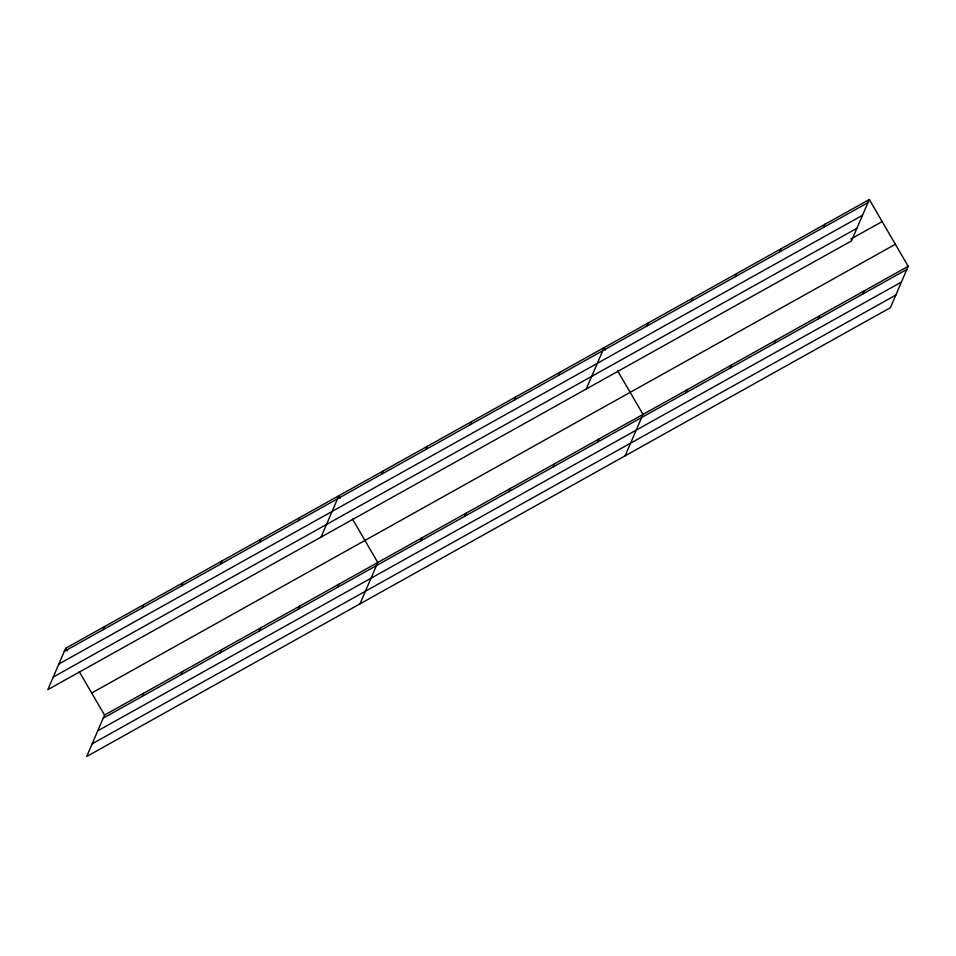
<?xml version="1.0" encoding="UTF-8"?>
<svg xmlns="http://www.w3.org/2000/svg" width="956" height="956" viewBox="0 0 956 956"><rect width="100%" height="100%" fill="white"/><g stroke="black" fill="none" stroke-linecap="round" stroke-linejoin="round"><path stroke-width="1.43" d="M869.303 199.517L65.629 648.288L47.8 689.682L851.461 240.924L869.303 199.517L908.2 266.318L890.371 307.713L86.697 756.483L104.539 715.076L908.2 266.318M103.332 629.586L104.67 626.491M142.36 607.789L143.699 604.694M181.401 585.992L182.739 582.897M142.229 696.386L143.567 693.279M220.442 564.195L221.768 561.088M181.27 674.589L182.608 671.482M259.47 542.399L260.809 539.292M220.298 652.793L221.637 649.686M298.511 520.602L299.837 517.495M259.339 630.984L260.677 627.889M321.049 537.105L338.878 495.698L340.3 498.148M298.368 609.187L299.706 606.092M381.743 474.128L383.081 471.021M337.408 587.39L338.747 584.295M425.946 449.44L427.284 446.344M359.946 603.905L377.775 562.498L352.453 519M470.149 424.763L471.487 421.656M420.64 540.917L421.978 537.81M514.352 400.086L515.69 396.979M464.843 516.24L466.181 513.133M558.555 375.397L559.881 372.29M509.046 491.551L510.385 488.444M586.255 389.02L604.084 347.614L605.518 350.063M553.249 466.875L554.588 463.768M646.949 326.032L648.288 322.925M597.452 442.186L598.791 439.079M691.152 301.355L692.491 298.248M625.152 455.809L642.994 414.402L617.66 370.916M735.355 276.666L736.694 273.571M685.858 392.82L687.197 389.725M779.558 251.99L780.897 248.883M730.061 368.144L731.388 365.037M823.761 227.313L825.1 224.206M774.252 343.467L775.591 340.36M818.456 318.778L819.794 315.671M862.659 294.101L863.997 290.994M64.291 651.383L867.964 202.624M58.854 664.026L862.515 215.267M53.249 677.051L856.911 228.293M850.936 238.988L882.137 221.565M91.692 693.028L895.366 244.27M103.2 718.183L906.862 269.413M97.751 730.814L901.424 282.056M92.146 743.84L895.808 295.081M65.629 648.288L67.063 650.725M79.205 671.59L104.539 715.076"/></g></svg>
